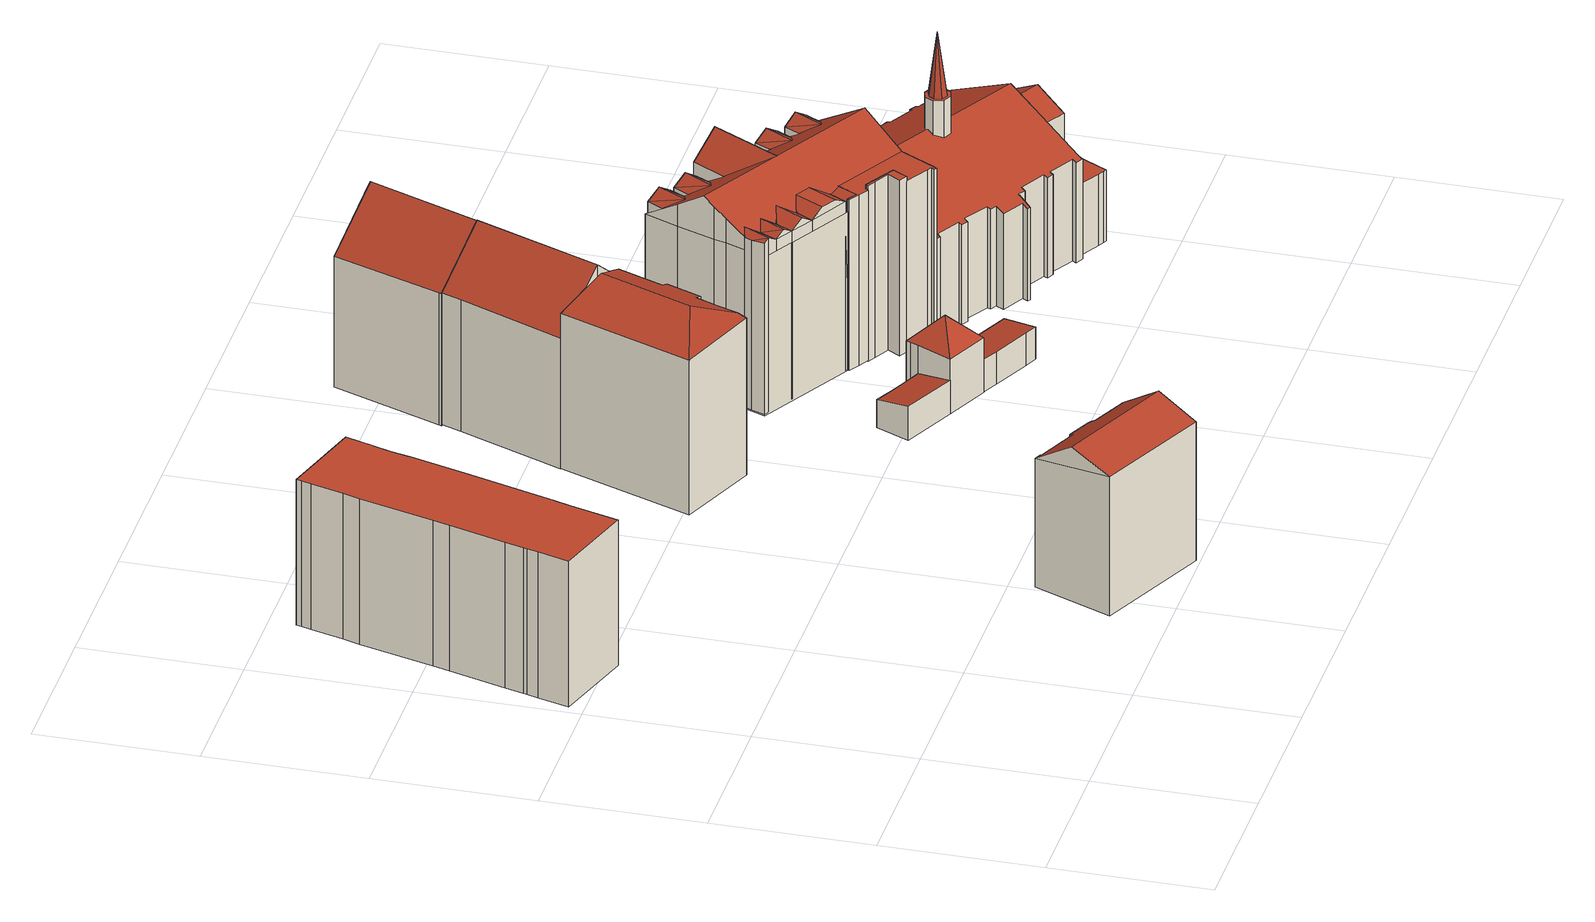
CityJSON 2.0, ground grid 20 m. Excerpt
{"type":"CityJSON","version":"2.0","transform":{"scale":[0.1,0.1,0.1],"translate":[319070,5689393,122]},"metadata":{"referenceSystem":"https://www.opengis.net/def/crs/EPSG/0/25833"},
"CityObjects":{
"building1":{"type":"Building","attributes":{"Gemeindeschluessel":14713000,"Geometrietyp2DReferenz":"3000","function":"31001_9998","roofType":"9999"},"children":["building1-1","building1-2","building1-3","building1-4"]},
"building1-1":{"type":"BuildingPart","attributes":{"Dachtyp_tdc":"tdcGableRoof","Dachneigung":25.42,"QualitaetDacherkennung":23,"Geometrietyp2DReferenz":"3000","roofType":"3100","measuredHeight":16.02},"parents":["building1"],"geometry":[{"type":"MultiSurface","lod":"2","boundaries":[[[0,1,2,3]],[[4,5,6,7]],[[5,0,3,6]],[[0,5,8]],[[1,0,8,9]],[[5,4,9,8]],[[3,2,7,6]],[[4,7,2,1]],[[4,1,9]]],"semantics":{"surfaces":[{"type":"WallSurface"},{"type":"RoofSurface"},{"type":"GroundSurface"},{"type":"ClosureSurface"}],"values":[0,0,0,0,1,1,2,3,3]}}]},
"building1-2":{"type":"BuildingPart","attributes":{"Dachtyp_tdc":"tdcFreeFormRoof","Dachneigung":56.22,"QualitaetDacherkennung":23,"Geometrietyp2DReferenz":"3000","roofType":"5000","measuredHeight":13.63},"parents":["building1"],"geometry":[{"type":"MultiSurface","lod":"2","boundaries":[[[10,11,12,13]],[[14,15,16,17]],[[15,18,19,16]],[[18,10,13,19]],[[20,10,18,21]],[[18,15,14,21]],[[14,11,20,21]],[[10,20,11]],[[13,12,17,16,19]],[[17,12,11,14]]],"semantics":{"surfaces":[{"type":"WallSurface"},{"type":"RoofSurface"},{"type":"GroundSurface"},{"type":"ClosureSurface"}],"values":[0,0,0,0,1,1,1,0,2,3]}}]},
"building1-3":{"type":"BuildingPart","attributes":{"Dachtyp_tdc":"tdcGableRoof","Dachneigung":16.38,"QualitaetDacherkennung":12,"Geometrietyp2DReferenz":"3000","roofType":"3100","measuredHeight":11.41},"parents":["building1"],"geometry":[{"type":"MultiSurface","lod":"2","boundaries":[[[22,23,24,25]],[[23,26,27,24]],[[26,28,29,27]],[[28,30,31,29]],[[30,32,33,31]],[[32,34,35,33]],[[28,26,23,22,36,37,36,22,38]],[[38,34,32,30,28]],[[35,39,25,40,12,40,25,24,27,29,31,33]],[[39,35,34,38]],[[37,12,40,36]],[[36,40,25,22]],[[22,25,39,38]]],"semantics":{"surfaces":[{"type":"WallSurface"},{"type":"RoofSurface"},{"type":"GroundSurface"},{"type":"ClosureSurface"}],"values":[0,0,0,0,0,0,1,1,2,3,3,3,3]}}]},
"building1-4":{"type":"BuildingPart","attributes":{"Dachtyp_tdc":"tdcPolyFlatRoof","Dachneigung":0,"QualitaetDacherkennung":76,"Geometrietyp2DReferenz":"3000","roofType":"1000","measuredHeight":19.41},"parents":["building1"],"geometry":[{"type":"MultiSurface","lod":"2","boundaries":[[[41,42,43,2,1]],[[42,44,14,17,43]],[[45,35,34]],[[45,46,47,35]],[[46,48,49,47]],[[48,50,51,49]],[[50,52,53,51]],[[52,54,55,53]],[[54,56,57,55]],[[56,58,59,57]],[[58,60,61,59]],[[60,62,63,61]],[[62,64,65,63]],[[64,66,67,65]],[[66,68,69,67]],[[68,70,71,69]],[[70,72,73,71]],[[72,74,75,73]],[[74,76,4,7,75]],[[76,74,72,70,68,66,64,62,60,58,56,54,52,50,48,46,45,77,44,42,41]],[[2,43,17,12,40,25,39,35,47,49,51,53,55,57,59,61,63,65,67,69,71,73,75,7]],[[11,14,44,77]],[[11,37,12,17,14]],[[34,38,22,36,37,11,77,45]],[[34,35,39,38]],[[40,12,37,36]],[[25,40,36,22]],[[39,25,22,38]],[[1,9,4,76,41]],[[1,2,7,4]],[[1,4,9]]],"semantics":{"surfaces":[{"type":"WallSurface"},{"type":"RoofSurface"},{"type":"GroundSurface"},{"type":"ClosureSurface"}],"values":[0,0,0,0,0,0,0,0,0,0,0,0,0,0,0,0,0,0,0,1,2,0,3,0,3,3,3,3,0,3,3]}}]},
"building2":{"type":"Building","attributes":{"Dachtyp_tdc":"tdcFreeFormRoof","Gemeindeschluessel":14713000,"Dachneigung":33.18,"QualitaetDacherkennung":54,"Geometrietyp2DReferenz":"3000","function":"31001_9998","roofType":"5000","measuredHeight":20.61},"geometry":[{"type":"MultiSurface","lod":"2","boundaries":[[[78,79,80,81]],[[79,82,83,80]],[[82,84,85,83]],[[84,86,87,85]],[[86,88,89,87]],[[88,90,91,89]],[[90,92,93,91]],[[92,94,95,93]],[[94,96,97,95]],[[96,98,99,97]],[[98,100,101,99]],[[100,78,81,101]],[[102,92,90,88,86,84,82,79,78,100,98,103]],[[94,102,103,96]],[[94,92,102]],[[98,96,103]],[[81,80,83,85,87,89,91,93,95,97,99,101]]],"semantics":{"surfaces":[{"type":"WallSurface"},{"type":"RoofSurface"},{"type":"GroundSurface"}],"values":[0,0,0,0,0,0,0,0,0,0,0,0,1,1,0,0,2]}}]},
"building3":{"type":"Building","attributes":{"Dachtyp_tdc":"tdcFreeFormRoof","Gemeindeschluessel":14713000,"Dachneigung":12.13,"QualitaetDacherkennung":42,"Geometrietyp2DReferenz":"3000","function":"31001_9998","roofType":"5000","measuredHeight":22.23},"geometry":[{"type":"MultiSurface","lod":"2","boundaries":[[[104,105,106,107]],[[105,108,109,106]],[[108,110,111,109]],[[110,112,113,111]],[[112,114,115,113]],[[114,116,117,115]],[[116,118,119,117]],[[118,120,121,119]],[[120,122,123,121]],[[122,104,107,123]],[[122,124,125,104]],[[110,108,126,125,124,120,118,116,114,112]],[[125,126,105,104]],[[108,105,126]],[[122,120,124]],[[107,106,109,111,113,115,117,119,121,123]]],"semantics":{"surfaces":[{"type":"WallSurface"},{"type":"RoofSurface"},{"type":"GroundSurface"}],"values":[0,0,0,0,0,0,0,0,0,0,1,1,1,0,0,2]}}]},
"building4":{"type":"Building","attributes":{"Dachtyp_tdc":"tdcPolyFlatRoof","Gemeindeschluessel":14713000,"Dachneigung":9.73,"QualitaetDacherkennung":78,"Geometrietyp2DReferenz":"3000","function":"31001_9998","roofType":"2100","measuredHeight":4.57},"geometry":[{"type":"MultiSurface","lod":"2","boundaries":[[[127,128,129,130]],[[128,131,132,129]],[[131,133,134,132]],[[133,135,136,134]],[[135,137,138,136]],[[137,127,130,138]],[[137,135,133,131,128,127]],[[130,129,132,134,136,138]]],"semantics":{"surfaces":[{"type":"WallSurface"},{"type":"RoofSurface"},{"type":"GroundSurface"}],"values":[0,0,0,0,0,0,1,2]}}]},
"building5":{"type":"Building","attributes":{"Dachtyp_tdc":"tdcGableRoof","Gemeindeschluessel":14713000,"Dachneigung":42.12,"QualitaetDacherkennung":55,"Geometrietyp2DReferenz":"3000","function":"31001_9998","roofType":"3100","measuredHeight":23.76},"geometry":[{"type":"MultiSurface","lod":"2","boundaries":[[[139,140,141,142]],[[140,143,144,141]],[[143,145,146,144]],[[145,147,148,146]],[[147,149,150,148]],[[149,151,152,150]],[[151,153,154,152]],[[153,155,156,154]],[[155,157,158,156]],[[157,159,160,158]],[[159,139,142,160]],[[155,153,151,149,147,145,143,140]],[[140,139,159,157,155]],[[142,141,144,146,148,150,152,154,156,158,160]]],"semantics":{"surfaces":[{"type":"WallSurface"},{"type":"RoofSurface"},{"type":"GroundSurface"}],"values":[0,0,0,0,0,0,0,0,0,0,0,1,1,2]}}]},
"building6":{"type":"Building","attributes":{"Dachtyp_tdc":"tdcFreeFormRoof","Gemeindeschluessel":14713000,"Dachneigung":46.1,"QualitaetDacherkennung":78,"Geometrietyp2DReferenz":"3000","function":"31001_9998","roofType":"5000","measuredHeight":10.57},"geometry":[{"type":"MultiSurface","lod":"2","boundaries":[[[161,162,138,163]],[[162,164,136,138]],[[164,165,166,136]],[[165,167,168,166]],[[167,169,170,168]],[[169,171,172,170]],[[171,173,174,172]],[[173,175,176,174]],[[175,177,178,176]],[[177,161,163,178]],[[161,179,162]],[[179,167,165,164,162]],[[169,179,171]],[[179,169,167]],[[175,173,171,179,161,177]],[[163,138,136,166,168,170,172,174,176,178]]],"semantics":{"surfaces":[{"type":"WallSurface"},{"type":"RoofSurface"},{"type":"GroundSurface"}],"values":[0,0,0,0,0,0,0,0,0,0,1,1,1,1,1,2]}}]},
"building7":{"type":"Building","attributes":{"Dachtyp_tdc":"tdcGableRoof","Gemeindeschluessel":14713000,"Dachneigung":43.13,"QualitaetDacherkennung":75,"Geometrietyp2DReferenz":"3000","function":"31001_9998","roofType":"3100","measuredHeight":24.06},"geometry":[{"type":"MultiSurface","lod":"2","boundaries":[[[180,181,182,183]],[[181,184,185,182]],[[184,186,187,185]],[[186,188,189,187]],[[188,190,191,189]],[[190,192,193,191]],[[192,194,195,193]],[[194,196,197,195]],[[196,198,199,197]],[[198,200,201,199]],[[200,202,203,201]],[[202,180,183,203]],[[198,196,194,192,190]],[[190,188,186,184,181,180,202,200,198]],[[183,182,185,187,189,191,193,195,197,199,201,203]]],"semantics":{"surfaces":[{"type":"WallSurface"},{"type":"RoofSurface"},{"type":"GroundSurface"}],"values":[0,0,0,0,0,0,0,0,0,0,0,0,1,1,2]}}]},
"building8":{"type":"Building","attributes":{"Gemeindeschluessel":14713000,"Dachtyp_tdc":"tdcPolyFlatRoof","Dachneigung":7.23,"QualitaetDacherkennung":72,"Geometrietyp2DReferenz":"3000","function":"31001_9998","roofType":"2100","measuredHeight":4.3},"geometry":[{"type":"MultiSurface","lod":"2","boundaries":[[[204,205,206,207]],[[205,208,209,206]],[[208,210,211,209]],[[210,212,213,211]],[[212,214,215,213]],[[214,216,217,215]],[[216,218,219,217]],[[218,220,221,219]],[[220,204,207,221]],[[220,218,216,214,212,210,208,205,204]],[[207,206,209,211,213,215,217,219,221]]],"semantics":{"surfaces":[{"type":"WallSurface"},{"type":"RoofSurface"},{"type":"GroundSurface"}],"values":[0,0,0,0,0,0,0,0,0,1,2]}}]},
"building9":{"type":"Building","attributes":{"name":"Johanniter-Akademie Mitteldeutschland","Gemeindeschluessel":14713000,"QualitaetDacherkennung":100,"Geometrietyp2DReferenz":"3000","function":"31001_3021","roofType":"9999"},"children":["building9-1","building9-2","building9-3","building9-4","building9-5","building9-6","building9-7","building9-8","building9-9","building9-10","building9-11","building9-12","building9-13"]},
"building9-1":{"type":"BuildingPart","attributes":{"Dachtyp_tdc":"tdcGableRoof","Dachneigung":32.35,"QualitaetDacherkennung":100,"Geometrietyp2DReferenz":"3000","roofType":"3100","measuredHeight":23.62},"parents":["building9"],"geometry":[{"type":"MultiSurface","lod":"2","boundaries":[[[222,223,224,225]],[[223,226,227,224]],[[226,228,229,227]],[[228,222,225,229]],[[226,223,230]],[[222,228,231]],[[223,231,230]],[[231,223,222]],[[230,228,226]],[[228,230,231]],[[225,224,227,229]]],"semantics":{"surfaces":[{"type":"WallSurface"},{"type":"RoofSurface"},{"type":"GroundSurface"}],"values":[0,0,0,0,0,0,1,1,1,1,2]}}]},
"building9-2":{"type":"BuildingPart","attributes":{"Dachtyp_tdc":"tdcGableRoof","Dachneigung":40.19,"QualitaetDacherkennung":100,"Geometrietyp2DReferenz":"3000","roofType":"3100","measuredHeight":26.22},"parents":["building9"],"geometry":[{"type":"MultiSurface","lod":"2","boundaries":[[[232,233,234,235]],[[233,236,237,234]],[[236,238,239,237]],[[238,232,235,239]],[[236,233,240]],[[232,238,241]],[[233,232,241,240]],[[238,236,240,241]],[[235,234,237,239]]],"semantics":{"surfaces":[{"type":"WallSurface"},{"type":"RoofSurface"},{"type":"GroundSurface"}],"values":[0,0,0,0,0,0,1,1,2]}}]},
"building9-3":{"type":"BuildingPart","attributes":{"Dachtyp_tdc":"tdcGableRoof","Dachneigung":31.13,"QualitaetDacherkennung":100,"Geometrietyp2DReferenz":"3000","roofType":"3100","measuredHeight":2.52},"parents":["building9"],"geometry":[{"type":"MultiSurface","lod":"2","boundaries":[[[242,243,244,245]],[[246,247,248,249]],[[243,242,250]],[[247,246,251]],[[242,247,251,250]],[[246,243,250,251]],[[248,245,244,249]],[[247,242,245,248]],[[243,246,249,244]]],"semantics":{"surfaces":[{"type":"WallSurface"},{"type":"RoofSurface"},{"type":"GroundSurface"},{"type":"ClosureSurface"}],"values":[0,0,0,0,1,1,2,3,3]}}]},
"building9-4":{"type":"BuildingPart","attributes":{"Dachtyp_tdc":"tdcGableRoof","Dachneigung":32.35,"QualitaetDacherkennung":100,"Geometrietyp2DReferenz":"3000","roofType":"3100","measuredHeight":23.61},"parents":["building9"],"geometry":[{"type":"MultiSurface","lod":"2","boundaries":[[[252,253,254,255]],[[253,256,257,254]],[[256,258,259,257]],[[258,252,255,259]],[[256,253,260]],[[252,258,261]],[[253,261,260]],[[261,253,252]],[[260,258,256]],[[258,260,261]],[[255,254,257,259]]],"semantics":{"surfaces":[{"type":"WallSurface"},{"type":"RoofSurface"},{"type":"GroundSurface"}],"values":[0,0,0,0,0,0,1,1,1,1,2]}}]},
"building9-5":{"type":"BuildingPart","attributes":{"Dachtyp_tdc":"tdcPolyFlatRoof","Dachneigung":0,"QualitaetDacherkennung":100,"Geometrietyp2DReferenz":"3000","roofType":"1000","measuredHeight":22.73},"parents":["building9"],"geometry":[{"type":"MultiSurface","lod":"2","boundaries":[[[262,263,264,265]],[[263,266,267,264]],[[266,268,269,267]],[[268,270,269]],[[271,272,273,274]],[[272,275,276,273]],[[275,277,278,276]],[[277,279,280,278]],[[279,281,282,280]],[[281,283,284,282]],[[283,285,286,284]],[[287,288,289,290]],[[288,287,291,285,283,281,279,277,275,272,271,292,268,266,263,262]],[[264,267,269,293,274,273,276,278,280,282,284,286,294,290,289,265]],[[292,270,268]],[[293,269,270,292]],[[271,274,293,292]],[[294,286,285,291]],[[290,294,291,287]],[[265,289,288,262]]],"semantics":{"surfaces":[{"type":"WallSurface"},{"type":"RoofSurface"},{"type":"GroundSurface"},{"type":"ClosureSurface"}],"values":[0,0,0,0,0,0,0,0,0,0,0,0,1,2,0,3,3,3,3,3]}}]},
"building9-6":{"type":"BuildingPart","attributes":{"Dachtyp_tdc":"tdcGableRoof","Dachneigung":32.35,"QualitaetDacherkennung":100,"Geometrietyp2DReferenz":"3000","roofType":"3100","measuredHeight":23.61},"parents":["building9"],"geometry":[{"type":"MultiSurface","lod":"2","boundaries":[[[295,296,297,298]],[[296,299,300,297]],[[299,301,302,300]],[[301,295,298,302]],[[299,296,303]],[[295,301,304]],[[296,304,303]],[[304,296,295]],[[303,301,299]],[[301,303,304]],[[298,297,300,302]]],"semantics":{"surfaces":[{"type":"WallSurface"},{"type":"RoofSurface"},{"type":"GroundSurface"}],"values":[0,0,0,0,0,0,1,1,1,1,2]}}]},
"building9-7":{"type":"BuildingPart","attributes":{"Dachtyp_tdc":"tdcGableRoof","Dachneigung":33.13,"QualitaetDacherkennung":100,"Geometrietyp2DReferenz":"3000","roofType":"3100","measuredHeight":23.28},"parents":["building9"],"geometry":[{"type":"MultiSurface","lod":"2","boundaries":[[[305,306,307,308]],[[306,309,310,307]],[[311,312,313,314]],[[312,315,316,313]],[[315,317,318,316]],[[317,305,308,318]],[[306,311,309]],[[311,306,312]],[[305,317,312,306]],[[317,315,312]],[[308,307,310,314,313,316,318]],[[309,311,314,310]]],"semantics":{"surfaces":[{"type":"WallSurface"},{"type":"RoofSurface"},{"type":"GroundSurface"},{"type":"ClosureSurface"}],"values":[0,0,0,0,0,0,1,1,1,1,2,3]}}]},
"building9-8":{"type":"BuildingPart","attributes":{"Dachtyp_tdc":"tdcCutGableRoof","Dachneigung":0,"QualitaetDacherkennung":100,"Geometrietyp2DReferenz":"3000","roofType":"9999","measuredHeight":2.52},"parents":["building9"],"geometry":[{"type":"MultiSurface","lod":"2","boundaries":[[[247,319,320,248]],[[321,242,245,322]],[[247,242,323,324]],[[319,247,324,325]],[[321,319,325,326]],[[242,321,326,323]],[[325,324,323,326]],[[245,248,320,322]],[[242,247,248,245]],[[321,322,320,319]]],"semantics":{"surfaces":[{"type":"WallSurface"},{"type":"RoofSurface"},{"type":"GroundSurface"},{"type":"ClosureSurface"}],"values":[0,0,1,0,1,0,1,2,3,3]}}]},
"building9-9":{"type":"BuildingPart","attributes":{"Dachtyp_tdc":"tdcGableRoof","Dachneigung":33.13,"QualitaetDacherkennung":100,"Geometrietyp2DReferenz":"3000","roofType":"3100","measuredHeight":23.28},"parents":["building9"],"geometry":[{"type":"MultiSurface","lod":"2","boundaries":[[[243,311,314,327,244]],[[309,246,249,328,310]],[[311,243,329]],[[246,309,330]],[[330,243,246]],[[243,330,329]],[[309,329,330]],[[329,309,311]],[[328,327,314,310]],[[327,328,249,244]],[[243,244,249,246]],[[314,311,309,310]]],"semantics":{"surfaces":[{"type":"WallSurface"},{"type":"RoofSurface"},{"type":"GroundSurface"},{"type":"ClosureSurface"}],"values":[0,0,0,0,1,1,1,1,2,0,3,3]}}]},
"building9-10":{"type":"BuildingPart","attributes":{"Dachtyp_tdc":"tdcGableRoof","Dachneigung":32.18,"QualitaetDacherkennung":100,"Geometrietyp2DReferenz":"3000","roofType":"3100","measuredHeight":26.23},"parents":["building9"],"geometry":[{"type":"MultiSurface","lod":"2","boundaries":[[[331,332,333,334]],[[332,335,336,333]],[[335,337,338,336]],[[337,339,340,338]],[[339,341,342,340]],[[341,343,344,342]],[[343,331,334,344]],[[343,345,346,347,331]],[[332,347,346,348,349,335]],[[335,349,337]],[[337,349,348,339]],[[339,348,346,345,341]],[[341,345,343]],[[331,347,332]],[[334,333,336,338,340,342,344]]],"semantics":{"surfaces":[{"type":"WallSurface"},{"type":"RoofSurface"},{"type":"GroundSurface"}],"values":[0,0,0,0,0,0,0,1,1,0,0,0,0,0,2]}}]},
"building9-11":{"type":"BuildingPart","attributes":{"Dachtyp_tdc":"tdcPolyFlatRoof","Dachneigung":7.07,"QualitaetDacherkennung":100,"Geometrietyp2DReferenz":"3000","roofType":"2100","measuredHeight":22.77},"parents":["building9"],"geometry":[{"type":"MultiSurface","lod":"2","boundaries":[[[271,274,350,320,319]],[[271,319,321,270,292]],[[351,350,274,293]],[[350,351,322,320]],[[319,320,322,321]],[[274,271,292,293]],[[321,322,351,293,269,270]],[[293,292,270,269]]],"semantics":{"surfaces":[{"type":"WallSurface"},{"type":"RoofSurface"},{"type":"GroundSurface"},{"type":"ClosureSurface"}],"values":[0,1,2,0,3,3,0,3]}}]},
"building9-12":{"type":"BuildingPart","attributes":{"Dachtyp_tdc":"tdcGableRoof","Dachneigung":32.35,"QualitaetDacherkennung":100,"Geometrietyp2DReferenz":"3000","roofType":"3100","measuredHeight":23.62},"parents":["building9"],"geometry":[{"type":"MultiSurface","lod":"2","boundaries":[[[352,353,354,355]],[[353,356,357,354]],[[356,358,359,357]],[[358,352,355,359]],[[356,353,360]],[[352,358,361]],[[353,361,360]],[[361,353,352]],[[360,358,356]],[[358,360,361]],[[355,354,357,359]]],"semantics":{"surfaces":[{"type":"WallSurface"},{"type":"RoofSurface"},{"type":"GroundSurface"}],"values":[0,0,0,0,0,0,1,1,1,1,2]}}]},
"building9-13":{"type":"BuildingPart","attributes":{"Dachtyp_tdc":"tdcPolyFlatRoof","Dachneigung":0,"QualitaetDacherkennung":100,"Geometrietyp2DReferenz":"3000","roofType":"1000","measuredHeight":23.37},"parents":["building9"],"geometry":[{"type":"MultiSurface","lod":"2","boundaries":[[[362,363,286,285]],[[362,364,365,363]],[[364,366,367,365]],[[366,368,369,367]],[[368,370,262,265,371,369]],[[372,373,374,375]],[[373,287,290,374]],[[373,372,370,368,366,364,362,376]],[[377,363,365,367,369,371,375,374]],[[363,377,294,286]],[[285,291,376,362]],[[294,291,285,286]],[[375,371,265,289,288,262,370,372]],[[265,262,288,289]],[[377,374,290,294]],[[291,287,373,376]],[[290,287,291,294]]],"semantics":{"surfaces":[{"type":"WallSurface"},{"type":"RoofSurface"},{"type":"GroundSurface"},{"type":"ClosureSurface"}],"values":[0,0,0,0,0,0,0,1,2,0,0,3,0,3,0,0,3]}}]},
"building10":{"type":"Building","attributes":{"name":"St. Laurentius","Gemeindeschluessel":14713000,"QualitaetDacherkennung":100,"Geometrietyp2DReferenz":"3000","function":"31001_3041","roofType":"9999"},"children":["building10-1","building10-2","building10-3","building10-4","building10-5","building10-6"]},
"building10-1":{"type":"BuildingPart","attributes":{"Dachtyp_tdc":"tdcGableRoof","Dachneigung":26.02,"QualitaetDacherkennung":100,"Geometrietyp2DReferenz":"3000","roofType":"3100","measuredHeight":18.73},"parents":["building10"],"geometry":[{"type":"MultiSurface","lod":"2","boundaries":[[[378,379,380,381]],[[379,382,383,380]],[[382,384,385,383]],[[384,386,387,385]],[[386,388,389,387]],[[388,390,391,389]],[[390,392,393,391]],[[392,394,395,393]],[[394,396,397,395]],[[396,398,399,397]],[[398,400,401,399]],[[400,402,403,401]],[[402,404,405,403]],[[404,406,407,405]],[[406,408,409,407]],[[408,410,411,409]],[[410,412,413,411]],[[412,414,415,413]],[[414,416,417,415]],[[416,418,419,417]],[[418,420,421,419]],[[420,422,423,421]],[[422,424,425,423]],[[424,426,278,425]],[[426,427,428,278]],[[427,429,430,428]],[[429,431,432,430]],[[431,433,434,432]],[[433,435,436,434]],[[435,437,438,436]],[[437,439,440,438]],[[439,441,442,440]],[[441,443,444,442]],[[443,445,446,444]],[[445,447,448,446]],[[447,449,450,448]],[[449,451,452,450]],[[451,453,454,452]],[[453,455,456,454]],[[455,457,458,456]],[[457,459,460,458]],[[459,461,462,460]],[[461,463,464,462]],[[463,465,466,464]],[[465,467,468,466]],[[467,469,470,468]],[[469,471,472,470]],[[471,473,474,472]],[[473,475,476,474]],[[475,477,478,476]],[[477,479,480,478]],[[479,481,482,480]],[[481,483,484,482]],[[483,485,486,484]],[[485,487,488,486]],[[487,489,490,488]],[[489,491,492,490]],[[491,493,494,492]],[[493,495,496,497,494]],[[498,499,500,501]],[[498,378,381,499]],[[502,495,493,491,489,487,485,483,481,479,477,475,473,471,469,467,465,463,461,459,457,455,453,451,449,447,445,443,441,439,437,435,433,431,429,427]],[[427,426,424,422,420,418,416,414,412,410,408,406,404,402,400,398,396,394,392,390,388,386,384,382,379,378,498,502]],[[381,380,383,385,387,389,391,393,395,397,399,401,403,405,407,409,411,413,415,417,419,421,423,425,278,428,430,432,434,436,438,440,442,444,446,448,450,452,454,456,458,460,462,464,466,468,470,472,474,476,478,480,482,484,486,488,490,492,494,497,503,504,499]],[[504,503,505,506]],[[507,508,509,496,495,502]],[[507,506,505,509,508]],[[509,505,503,497,496]],[[498,501,510,511,507,502]],[[500,499,504,506,512,513]],[[501,500,513,512,510]],[[511,510,512,506,507]]],"semantics":{"surfaces":[{"type":"WallSurface"},{"type":"RoofSurface"},{"type":"GroundSurface"},{"type":"ClosureSurface"}],"values":[0,0,0,0,0,0,0,0,0,0,0,0,0,0,0,0,0,0,0,0,0,0,0,0,0,0,0,0,0,0,0,0,0,0,0,0,0,0,0,0,0,0,0,0,0,0,0,0,0,0,0,0,0,0,0,0,0,0,0,0,0,1,1,2,0,0,3,3,0,0,3,3]}}]},
"building10-2":{"type":"BuildingPart","attributes":{"Dachtyp_tdc":"tdcPolyFlatRoof","Dachneigung":0,"QualitaetDacherkennung":100,"Geometrietyp2DReferenz":"3000","roofType":"1000","measuredHeight":4.97},"parents":["building10"],"geometry":[{"type":"MultiSurface","lod":"2","boundaries":[[[514,515,516,517]],[[515,518,519,516]],[[518,520,521,519]],[[520,522,523,521]],[[522,524,525,523]],[[524,526,527,525]],[[526,528,529,527]],[[528,514,517,529]],[[517,516,519,521,523,525,527,529]],[[514,528,526,524,522,520,518,515],[530,531,532,533,534,535,536,537]],[[530,537,536,535,534,533,532,531]]],"semantics":{"surfaces":[{"type":"WallSurface"},{"type":"GroundSurface"},{"type":"RoofSurface"},{"type":"ClosureSurface"}],"values":[0,0,0,0,0,0,0,0,1,2,3]}}]},
"building10-3":{"type":"BuildingPart","attributes":{"Dachtyp_tdc":"tdcTentRoof","Dachneigung":82.83,"QualitaetDacherkennung":100,"Geometrietyp2DReferenz":"3000","roofType":"4000","measuredHeight":8.31},"parents":["building10"],"geometry":[{"type":"MultiSurface","lod":"2","boundaries":[[[531,530,538]],[[532,531,538]],[[533,532,538]],[[534,533,538]],[[535,534,538]],[[536,535,538]],[[537,536,538]],[[530,537,538]],[[532,533,534,535,536,537,530,531]]],"semantics":{"surfaces":[{"type":"RoofSurface"},{"type":"ClosureSurface"}],"values":[0,0,0,0,0,0,0,0,1]}}]},
"building10-4":{"type":"BuildingPart","attributes":{"Dachtyp_tdc":"tdcPolyFlatRoof","Dachneigung":0,"QualitaetDacherkennung":100,"Geometrietyp2DReferenz":"3000","roofType":"1000","measuredHeight":9.44},"parents":["building10"],"geometry":[{"type":"MultiSurface","lod":"2","boundaries":[[[539,540,541,542,543]],[[540,544,545,541]],[[544,546,547,545]],[[546,501,500,547]],[[501,546,544,540,539,510]],[[513,542,541,545,547,500]],[[542,513,512,543]],[[543,512,510,539]],[[513,500,501,510,512]]],"semantics":{"surfaces":[{"type":"WallSurface"},{"type":"RoofSurface"},{"type":"GroundSurface"},{"type":"ClosureSurface"}],"values":[0,0,0,0,1,2,0,3,3]}}]},
"building10-5":{"type":"BuildingPart","attributes":{"Dachtyp_tdc":"tdcGableRoof","Dachneigung":28.09,"QualitaetDacherkennung":100,"Geometrietyp2DReferenz":"3000","roofType":"3100","measuredHeight":16.03},"parents":["building10"],"geometry":[{"type":"MultiSurface","lod":"2","boundaries":[[[548,549,539,543,550]],[[551,548,550,552,553]],[[507,511,549,548]],[[548,551,508,507]],[[550,543,512,506,505,552]],[[510,539,549,511]],[[510,512,543,539]],[[506,512,510,511,507]],[[508,509,505,506,507]],[[553,509,508,551]],[[553,552,505,509]]],"semantics":{"surfaces":[{"type":"WallSurface"},{"type":"RoofSurface"},{"type":"GroundSurface"},{"type":"ClosureSurface"}],"values":[0,0,1,1,2,0,3,3,3,0,3]}}]},
"building10-6":{"type":"BuildingPart","attributes":{"Dachtyp_tdc":"tdcPolyFlatRoof","Dachneigung":0,"QualitaetDacherkennung":100,"Geometrietyp2DReferenz":"3000","roofType":"1000","measuredHeight":9.57},"parents":["building10"],"geometry":[{"type":"MultiSurface","lod":"2","boundaries":[[[496,554,555,497]],[[554,553,552,556,555]],[[553,554,496,509]],[[503,497,555,556]],[[505,509,496,497,503]],[[503,556,552,505]],[[505,552,553,509]]],"semantics":{"surfaces":[{"type":"WallSurface"},{"type":"RoofSurface"},{"type":"GroundSurface"},{"type":"ClosureSurface"}],"values":[0,0,1,2,3,0,3]}}]}
},
"vertices":[
[214,894,159],[199,898,159],[199,898,9],[214,894,9],[210,934,157],[224,930,157],[224,930,9],[210,934,9],[220,914,169],[205,918,169],
[180,778,133],[166,782,133],[166,782,9],[180,778,9],[186,852,133],[194,850,133],[194,850,9],[186,852,9],[200,848,133],[200,848,9],[173,780,145],[191,843,144],
[153,739,112],[161,736,112],[161,736,9],[153,739,9],[168,734,112],[168,734,9],[167,730,123],[167,730,9],[147,662,102],[147,662,9],[141,664,102],[141,664,9],[132,667,102],[132,667,9],[159,759,65],[166,782,12],[152,734,123],[152,734,9],[159,759,9],
[199,898,203],[192,876,203],[192,876,9],[186,852,203],[132,667,203],[126,647,203],[126,647,9],[108,585,203],[108,585,9],[4,617,203],[4,617,9],[15,656,203],[15,656,9],[19,670,203],[19,670,9],[20,674,203],[20,674,9],[27,698,203],[27,698,9],[48,769,203],[48,769,9],[54,790,203],[54,790,9],[80,884,203],[80,884,9],[87,905,203],[87,905,9],[98,946,203],[98,946,9],[102,958,203],[102,958,9],[104,965,203],[104,965,9],[118,961,203],[118,961,9],[210,934,203],[166,782,203],
[403,160,183],[457,137,183],[457,137,11],[403,160,11],[459,141,180],[459,141,11],[464,143,178],[464,143,11],[494,129,178],[494,129,11],[496,126,179],[496,126,11],[494,120,183],[494,120,11],[540,99,183],[540,99,11],[498,2,196],[498,2,11],[353,67,196],[353,67,11],[395,166,182],[395,166,11],[404,162,182],[404,162,11],[520,52,217],[374,117,217],
[460,592,212],[525,761,212],[525,761,6],[460,592,6],[629,719,218],[629,719,6],[607,662,218],[607,662,6],[615,658,215],[615,658,6],[598,614,215],[598,614,6],[589,617,218],[589,617,6],[578,590,218],[578,590,6],[568,563,218],[568,563,6],[564,551,215],[564,551,6],[568,562,218],[551,614,229],[597,732,229],
[682,390,53],[701,432,45],[701,432,8],[682,390,8],[724,421,45],[724,421,8],[740,414,45],[740,414,8],[770,401,45],[770,401,8],[751,358,53],[751,358,8],
[588,918,180],[654,893,243],[654,893,5],[588,918,5],[690,878,209],[690,878,5],[667,818,209],[667,818,5],[676,814,200],[676,814,5],[659,770,200],[659,770,5],[649,774,209],[649,774,5],[629,719,208],[629,719,5],[591,734,243],[591,734,5],[525,761,179],[525,761,5],[578,892,180],[578,892,5],
[807,333,81],[751,358,81],[807,333,8],[770,401,82],[775,411,82],[775,411,8],[777,417,82],[777,417,8],[795,409,82],[795,409,8],[833,391,82],[833,391,8],[832,387,82],[832,387,8],[830,383,82],[830,383,8],[826,375,82],[826,375,8],[792,375,114],
[731,982,208],[740,978,200],[740,978,3],[731,982,3],[723,932,199],[723,932,3],[712,937,209],[712,937,3],[690,878,208],[690,878,3],[653,893,243],[653,893,3],[588,918,179],[588,918,3],[589,921,179],[589,921,3],[641,1059,177],[641,1059,3],[707,1033,243],[707,1033,3],[746,1018,207],[746,1018,3],[745,1015,207],[745,1015,3],
[807,333,52],[826,375,46],[826,375,9],[807,333,9],[845,367,46],[845,367,9],[855,362,46],[855,362,9],[874,353,46],[874,353,9],[912,336,46],[912,336,9],[893,294,52],[893,294,9],[877,301,52],[877,301,9],[828,323,52],[828,323,9],
[786,678,233],[797,697,233],[797,697,9],[786,678,9],[829,679,233],[829,679,9],[819,660,233],[819,660,9],[813,688,245],[793,652,245],
[826,646,239],[848,687,239],[848,687,9],[826,646,9],[913,652,239],[913,652,9],[891,611,239],[891,611,9],[879,670,271],[833,584,271],
[764,525,234],[735,541,234],[735,541,219],[764,525,219],[746,563,234],[776,547,234],[776,547,219],[746,563,219],[750,533,244],[770,570,244],
[748,699,233],[759,718,233],[759,718,9],[748,699,9],[791,700,233],[791,700,9],[781,681,233],[781,681,9],[775,709,245],[755,673,245],
[842,479,236],[829,486,236],[829,486,9],[842,479,9],[815,494,236],[815,494,9],[817,497,236],[817,497,9],[817,497,234],[850,529,236],[944,478,236],[944,478,9],[850,529,9],[913,421,236],[913,421,9],[909,415,236],[909,415,9],[906,417,236],[906,417,9],[908,421,236],[908,421,9],[903,424,236],[903,424,9],[873,441,236],[873,441,9],[883,460,236],[844,482,236],[844,482,9],[883,460,9],[874,443,236],[830,489,236],[830,489,9],[874,443,9],
[950,589,233],[960,608,233],[960,608,9],[950,589,9],[993,591,233],[993,591,9],[982,571,233],[982,571,9],[976,600,245],[957,564,245],
[704,589,236],[718,594,242],[718,594,10],[704,589,10],[723,576,234],[723,576,10],[712,554,234],[700,560,242],[700,560,10],[712,554,10],[694,563,238],[694,563,10],[700,580,236],[700,580,10],
[826,520,234],[826,520,219],[814,498,234],[814,498,219],[779,517,244],[804,564,244],[824,553,244],[799,506,244],
[735,541,10],[746,563,10],[723,548,242],[741,581,242],
[1002,585,219],[923,439,219],[923,439,8],[1002,585,8],[694,563,219],[694,563,8],[714,614,219],[714,614,8],[719,629,219],[719,629,8],[737,677,219],[737,677,8],[754,720,219],[754,720,8],[737,677,248],[725,643,271],[963,514,271],[719,629,262],[714,614,252],
[826,520,9],[814,498,9],
[907,612,233],[917,632,233],[917,632,9],[907,612,9],[950,614,233],[950,614,9],[940,595,233],[940,595,9],[934,623,245],[914,587,245],
[873,441,242],[873,441,8],[863,447,242],[863,447,8],[872,463,242],[872,463,8],[852,473,242],[852,473,8],[842,479,242],[842,479,8],[844,482,242],[883,460,242],[883,460,8],[844,482,8],[874,443,242],[874,443,8],
[1124,298,142],[1114,303,142],[1114,303,9],[1124,298,9],[1117,308,144],[1117,308,9],[1084,326,144],[1084,326,9],[1082,322,142],[1082,322,9],[1073,326,142],[1073,326,9],[1075,331,144],[1075,331,9],[1042,349,144],[1042,349,9],[1039,344,142],[1039,344,9],[1030,349,142],[1030,349,9],[1022,336,134],[1022,336,9],[1020,333,132],[1020,333,9],[1017,335,132],[1017,335,9],[1021,342,136],[1021,342,9],[992,357,136],[992,357,9],[997,367,142],[997,367,9],[989,372,142],[989,372,9],[990,376,144],[990,376,9],[958,395,144],[958,395,9],[955,390,142],[955,390,9],[947,395,142],[947,395,9],[948,399,144],[948,399,9],[917,416,144],[917,416,9],[914,412,142],[914,412,9],[909,415,142],[963,514,197],[963,514,9],[1012,604,146],[1012,604,9],[1017,602,146],[1017,602,9],[1014,597,149],[1014,597,9],[1046,580,149],[1046,580,9],[1055,575,149],[1055,575,9],[1088,557,149],[1088,557,9],[1091,561,146],[1091,561,9],[1099,557,146],[1099,557,9],[1103,563,143],[1103,563,9],[1108,560,143],[1108,560,9],[1106,558,144],[1106,558,9],[1109,556,144],[1109,556,9],[1108,553,146],[1108,553,9],[1104,555,146],[1104,555,9],[1102,550,149],[1102,550,9],[1127,537,148],[1127,537,9],[1129,541,146],[1129,541,9],[1127,542,146],[1127,542,9],[1129,546,144],[1129,546,9],[1131,545,144],[1131,545,9],[1133,547,142],[1133,547,9],[1138,545,142],[1138,545,9],[1135,538,146],[1135,538,9],[1142,534,146],[1142,534,9],[1140,529,148],[1140,529,9],[1173,512,148],[1173,512,9],[1176,516,146],[1176,516,9],[1184,511,146],[1184,511,9],[1182,507,148],[1182,507,9],[1215,489,148],[1215,489,9],[1218,493,146],[1218,493,9],[1227,488,146],[1227,488,9],[1224,484,148],[1224,484,9],[1225,484,148],[1225,484,105],[1225,484,9],[1127,303,144],[1127,303,9],[1127,303,10],[1127,303,105],[1178,397,197],[1197,432,9],[1178,397,9],[1197,432,15],[1178,397,15],[1178,397,176],[1197,432,154],[1197,432,105],[1159,361,105],[1159,361,154],[1159,361,15],[1159,361,10],
[1083,453,238],[1077,442,238],[1077,442,188],[1083,453,188],[1066,439,238],[1066,439,188],[1055,444,238],[1055,444,188],[1051,456,238],[1051,456,188],[1057,467,238],[1057,467,188],[1068,470,238],[1068,470,188],[1079,465,238],[1079,465,188],[1078,454,238],[1074,446,238],[1066,443,238],[1058,447,238],[1056,456,238],[1060,463,238],[1068,466,238],[1076,462,238],
[1067,455,321],
[1199,339,105],[1168,281,105],[1168,281,10],[1199,339,10],[1199,339,15],[1164,283,105],[1164,283,10],[1156,287,105],[1156,287,10],
[1218,375,176],[1199,339,154],[1218,375,15],[1237,410,154],[1237,410,15],[1237,410,105],
[1265,461,105],[1265,461,9],[1237,410,9]
]}
